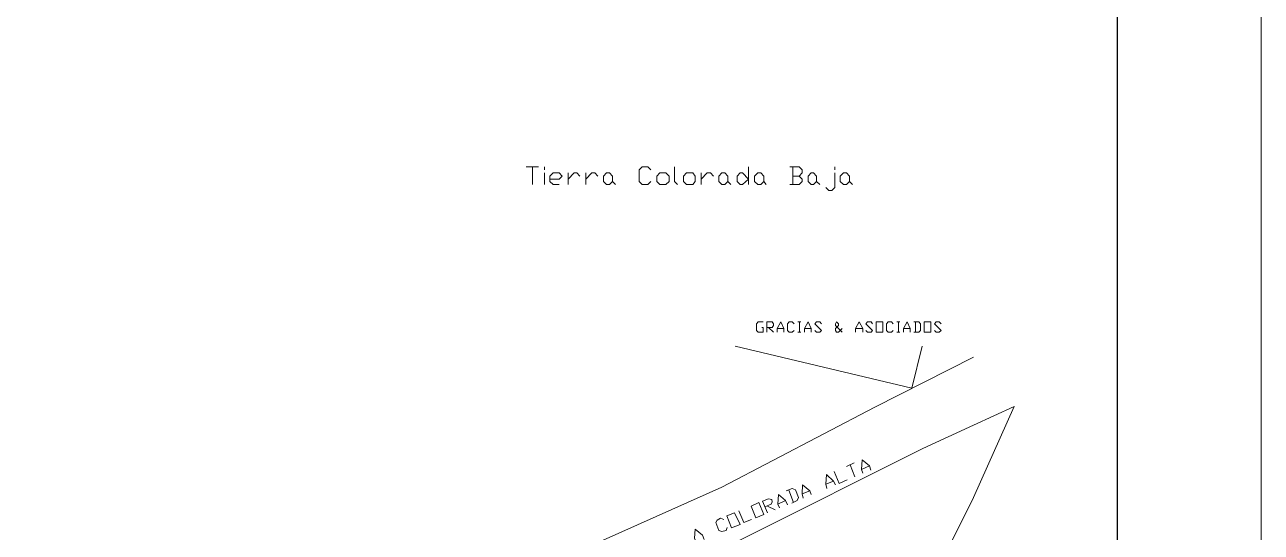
# Model space of a CAD drawing. Header units: millimetres. Extents: x 2303 to 2447, y 1812 to 2032.
# Drawn here: x 2389.8 to 2447.3, y 1916.4 to 1940 of the extents above; entities that cross this region are included whole.
import ezdxf

# ---------------------------------------------------------------- set-up
doc = ezdxf.new("R2010")
doc.units = ezdxf.units.MM
for name, color, linetype in [('PDF_10 Formato', 7, 'Continuous'), ('PDF_CVL_CUADCON_TIT', 7, 'Continuous'), ('PDF_outline', 7, 'Continuous')]:
    doc.layers.add(name, color=color, linetype=linetype)

msp = doc.modelspace()

# ---------------------------------------------------------------- linework, layer by layer
at = {"layer": 'PDF_10 Formato', "lineweight": 9}
msp.add_lwpolyline([(2303.292, 1811.731), (2303.292, 2031.661), (2447.258, 2031.661), (2447.258, 1811.731)], close=True, dxfattribs=at)
at = {"layer": 'PDF_10 Formato', "lineweight": 25}
msp.add_lwpolyline([(2440.565, 2026.804), (2440.565, 1818.113), (2316.65, 1818.113), (2316.65, 2026.804)], close=True, dxfattribs=at)
at = {"layer": 'PDF_CVL_CUADCON_TIT', "lineweight": 9}
for points in [[(2413.088, 1933.415), (2413.653, 1933.415)], [(2413.37, 1933.415), (2413.37, 1932.597)], [(2413.935, 1933.274), (2413.935, 1933.415)], [(2418.877, 1932.738), (2418.736, 1932.597), (2418.482, 1932.597), (2418.341, 1932.738), (2418.341, 1933.274), (2418.482, 1933.415), (2418.736, 1933.415), (2418.877, 1933.274)], [(2419.978, 1933.415), (2419.978, 1932.738), (2420.12, 1932.597)], [(2423.424, 1933.415), (2423.424, 1932.597)], [(2425.768, 1932.992), (2425.909, 1933.133), (2425.909, 1933.274), (2425.768, 1933.415), (2425.344, 1933.415)], [(2425.485, 1933.415), (2425.485, 1932.597)], [(2427.434, 1933.274), (2427.434, 1933.415)], [(2413.935, 1932.597), (2413.935, 1933.133)], [(2414.189, 1932.851), (2414.613, 1932.851), (2414.754, 1932.992), (2414.613, 1933.133), (2414.331, 1933.133), (2414.189, 1932.992), (2414.189, 1932.738), (2414.331, 1932.597), (2414.613, 1932.597)], [(2415.037, 1932.597), (2415.037, 1933.133)], [(2415.037, 1932.851), (2415.319, 1933.133), (2415.432, 1933.133), (2415.573, 1932.992)], [(2415.855, 1932.597), (2415.855, 1933.133)], [(2415.855, 1932.851), (2416.138, 1933.133), (2416.279, 1933.133), (2416.42, 1932.992)], [(2417.098, 1932.738), (2417.239, 1932.597)], [(2421.221, 1932.597), (2421.221, 1933.133)], [(2421.221, 1932.851), (2421.503, 1933.133), (2421.645, 1933.133), (2421.786, 1932.992)], [(2422.464, 1932.738), (2422.605, 1932.597)], [(2424.13, 1932.738), (2424.243, 1932.597)], [(2425.344, 1932.597), (2425.768, 1932.597), (2425.909, 1932.738), (2425.909, 1932.851), (2425.768, 1932.992), (2425.485, 1932.992)], [(2426.587, 1932.738), (2426.728, 1932.597)], [(2427.01, 1932.455), (2427.151, 1932.314), (2427.293, 1932.314), (2427.434, 1932.455), (2427.434, 1933.133)], [(2428.111, 1932.738), (2428.253, 1932.597)], [(2424.045, 1925.96), (2424.101, 1925.96), (2424.101, 1925.734), (2423.876, 1925.734), (2423.791, 1925.819), (2423.791, 1926.13), (2423.876, 1926.214), (2424.101, 1926.214)], [(2424.271, 1925.734), (2424.271, 1926.214), (2424.525, 1926.214), (2424.582, 1926.13), (2424.582, 1926.045), (2424.525, 1925.96), (2424.271, 1925.96)], [(2424.356, 1925.96), (2424.582, 1925.734)], [(2424.751, 1925.734), (2424.751, 1925.904), (2424.92, 1926.214), (2425.062, 1925.904), (2425.062, 1925.734)], [(2424.751, 1925.904), (2425.062, 1925.904)], [(2425.542, 1925.819), (2425.457, 1925.734), (2425.316, 1925.734), (2425.231, 1925.819), (2425.231, 1926.13), (2425.316, 1926.214), (2425.457, 1926.214), (2425.542, 1926.13)], [(2425.711, 1926.214), (2425.852, 1926.214)], [(2425.796, 1926.214), (2425.796, 1925.734)], [(2426.022, 1925.734), (2426.022, 1925.904), (2426.191, 1926.214), (2426.332, 1925.904), (2426.332, 1925.734)], [(2426.022, 1925.904), (2426.332, 1925.904)], [(2426.502, 1925.819), (2426.587, 1925.734), (2426.728, 1925.734), (2426.812, 1925.819), (2426.502, 1926.13), (2426.587, 1926.214), (2426.728, 1926.214), (2426.812, 1926.13)], [(2427.773, 1925.904), (2427.603, 1925.734), (2427.518, 1925.734), (2427.462, 1925.819), (2427.462, 1925.904), (2427.603, 1926.045), (2427.603, 1926.13), (2427.518, 1926.214), (2427.462, 1926.13), (2427.462, 1926.045), (2427.773, 1925.734)], [(2428.394, 1925.734), (2428.394, 1925.904), (2428.563, 1926.214), (2428.733, 1925.904), (2428.733, 1925.734)], [(2428.394, 1925.904), (2428.733, 1925.904)], [(2428.874, 1925.819), (2428.959, 1925.734), (2429.128, 1925.734), (2429.185, 1925.819), (2428.874, 1926.13), (2428.959, 1926.214), (2429.128, 1926.214), (2429.185, 1926.13)], [(2430.145, 1925.819), (2430.06, 1925.734), (2429.919, 1925.734), (2429.834, 1925.819), (2429.834, 1926.13), (2429.919, 1926.214), (2430.06, 1926.214), (2430.145, 1926.13)], [(2430.314, 1926.214), (2430.455, 1926.214)], [(2430.399, 1926.214), (2430.399, 1925.734)], [(2430.625, 1925.734), (2430.625, 1925.904), (2430.794, 1926.214), (2430.935, 1925.904), (2430.935, 1925.734)], [(2430.625, 1925.904), (2430.935, 1925.904)], [(2431.105, 1925.734), (2431.331, 1925.734), (2431.416, 1925.819), (2431.416, 1926.13), (2431.331, 1926.214), (2431.105, 1926.214)], [(2431.19, 1926.214), (2431.19, 1925.734)], [(2432.065, 1925.819), (2432.15, 1925.734), (2432.291, 1925.734), (2432.376, 1925.819), (2432.065, 1926.13), (2432.15, 1926.214), (2432.291, 1926.214), (2432.376, 1926.13)], [(2425.711, 1925.734), (2425.852, 1925.734)], [(2430.314, 1925.734), (2430.455, 1925.734)], [(2422.802, 1925.085), (2431.02, 1923.136), (2431.5, 1925.085)], [(2433.872, 1924.576), (2429.298, 1922.261), (2422.181, 1918.533), (2415.206, 1915.427), (2408.767, 1912.575), (2400.804, 1909.355), (2397.952, 1908.197), (2392.727, 1906.418), (2389, 1904.837), (2383.916, 1902.691), (2380.048, 1901.335), (2376.518, 1899.81), (2368.385, 1897.184), (2366.521, 1896.873)], [(2433.872, 1918.053), (2435.764, 1922.289), (2433.872, 1921.414), (2431.528, 1920.341), (2423.226, 1916.189), (2421.136, 1915.116), (2417.098, 1913.591), (2409.699, 1910.315), (2402.075, 1906.955), (2396.398, 1904.809)], [(2427.97, 1919.493), (2428.337, 1919.663)], [(2428.14, 1919.578), (2428.366, 1919.013)], [(2428.733, 1919.183), (2428.676, 1919.352), (2428.705, 1919.804), (2429.043, 1919.522), (2429.1, 1919.324)], [(2428.676, 1919.352), (2429.043, 1919.522)], [(2427.067, 1918.477), (2427.01, 1918.674), (2427.038, 1919.126), (2427.377, 1918.816), (2427.462, 1918.646)], [(2427.405, 1919.267), (2427.631, 1918.703), (2427.999, 1918.872)], [(2425.429, 1917.799), (2425.683, 1917.912), (2425.739, 1918.053), (2425.598, 1918.42), (2425.457, 1918.477), (2425.175, 1918.364)], [(2425.288, 1918.392), (2425.513, 1917.827)], [(2425.965, 1918.025), (2425.909, 1918.223), (2425.937, 1918.646), (2426.276, 1918.364), (2426.332, 1918.194)], [(2425.909, 1918.223), (2426.276, 1918.364)], [(2427.01, 1918.674), (2427.377, 1918.816)], [(2424.299, 1917.347), (2424.073, 1917.884), (2424.356, 1917.997), (2424.497, 1917.968), (2424.525, 1917.855), (2424.469, 1917.742), (2424.186, 1917.63)], [(2424.864, 1917.573), (2424.779, 1917.742), (2424.807, 1918.194), (2425.146, 1917.912), (2425.231, 1917.714)], [(2424.779, 1917.742), (2425.146, 1917.912)], [(2422.972, 1917.432), (2423.198, 1916.895), (2423.565, 1917.037)], [(2424.299, 1917.658), (2424.666, 1917.488)], [(2422.435, 1916.669), (2422.379, 1916.528), (2422.181, 1916.472), (2422.04, 1916.528), (2421.899, 1916.895), (2421.955, 1917.008), (2422.125, 1917.093), (2422.266, 1917.037)], [(2420.995, 1915.963), (2420.91, 1916.161), (2420.939, 1916.585), (2421.277, 1916.302), (2421.362, 1916.105)]]:
    msp.add_lwpolyline(points, dxfattribs=at)
for points in [[(2416.957, 1932.597), (2416.816, 1932.597), (2416.674, 1932.738), (2416.674, 1932.992), (2416.816, 1933.133), (2416.957, 1933.133), (2417.098, 1932.992), (2417.098, 1932.738)], [(2419.583, 1932.597), (2419.301, 1932.597), (2419.16, 1932.738), (2419.16, 1932.992), (2419.301, 1933.133), (2419.583, 1933.133), (2419.724, 1932.992), (2419.724, 1932.738)], [(2420.826, 1932.597), (2420.543, 1932.597), (2420.402, 1932.738), (2420.402, 1932.992), (2420.543, 1933.133), (2420.826, 1933.133), (2420.939, 1932.992), (2420.939, 1932.738)], [(2422.322, 1932.597), (2422.181, 1932.597), (2422.04, 1932.738), (2422.04, 1932.992), (2422.181, 1933.133), (2422.322, 1933.133), (2422.464, 1932.992), (2422.464, 1932.738)], [(2423.424, 1932.851), (2423.141, 1932.597), (2423.028, 1932.597), (2422.887, 1932.738), (2422.887, 1932.992), (2423.028, 1933.133), (2423.141, 1933.133)], [(2423.988, 1932.597), (2423.847, 1932.597), (2423.706, 1932.738), (2423.706, 1932.992), (2423.847, 1933.133), (2423.988, 1933.133), (2424.13, 1932.992), (2424.13, 1932.738)], [(2426.445, 1932.597), (2426.332, 1932.597), (2426.191, 1932.738), (2426.191, 1932.992), (2426.332, 1933.133), (2426.445, 1933.133), (2426.587, 1932.992), (2426.587, 1932.738)], [(2427.97, 1932.597), (2427.829, 1932.597), (2427.688, 1932.738), (2427.688, 1932.992), (2427.829, 1933.133), (2427.97, 1933.133), (2428.111, 1932.992), (2428.111, 1932.738)], [(2429.354, 1925.734), (2429.354, 1926.214), (2429.665, 1926.214), (2429.665, 1925.734)], [(2431.585, 1925.734), (2431.585, 1926.214), (2431.896, 1926.214), (2431.896, 1925.734)], [(2423.763, 1917.121), (2423.537, 1917.658), (2423.904, 1917.827), (2424.13, 1917.262)], [(2422.633, 1916.641), (2422.407, 1917.206), (2422.774, 1917.347), (2423.028, 1916.811)]]:
    msp.add_lwpolyline(points, close=True, dxfattribs=at)
at = {"layer": 'PDF_outline', "lineweight": 9}
msp.add_lwpolyline([(2410.405, 1870.78), (2433.872, 1918.053)], dxfattribs=at)

doc.saveas('drawing.dxf')
